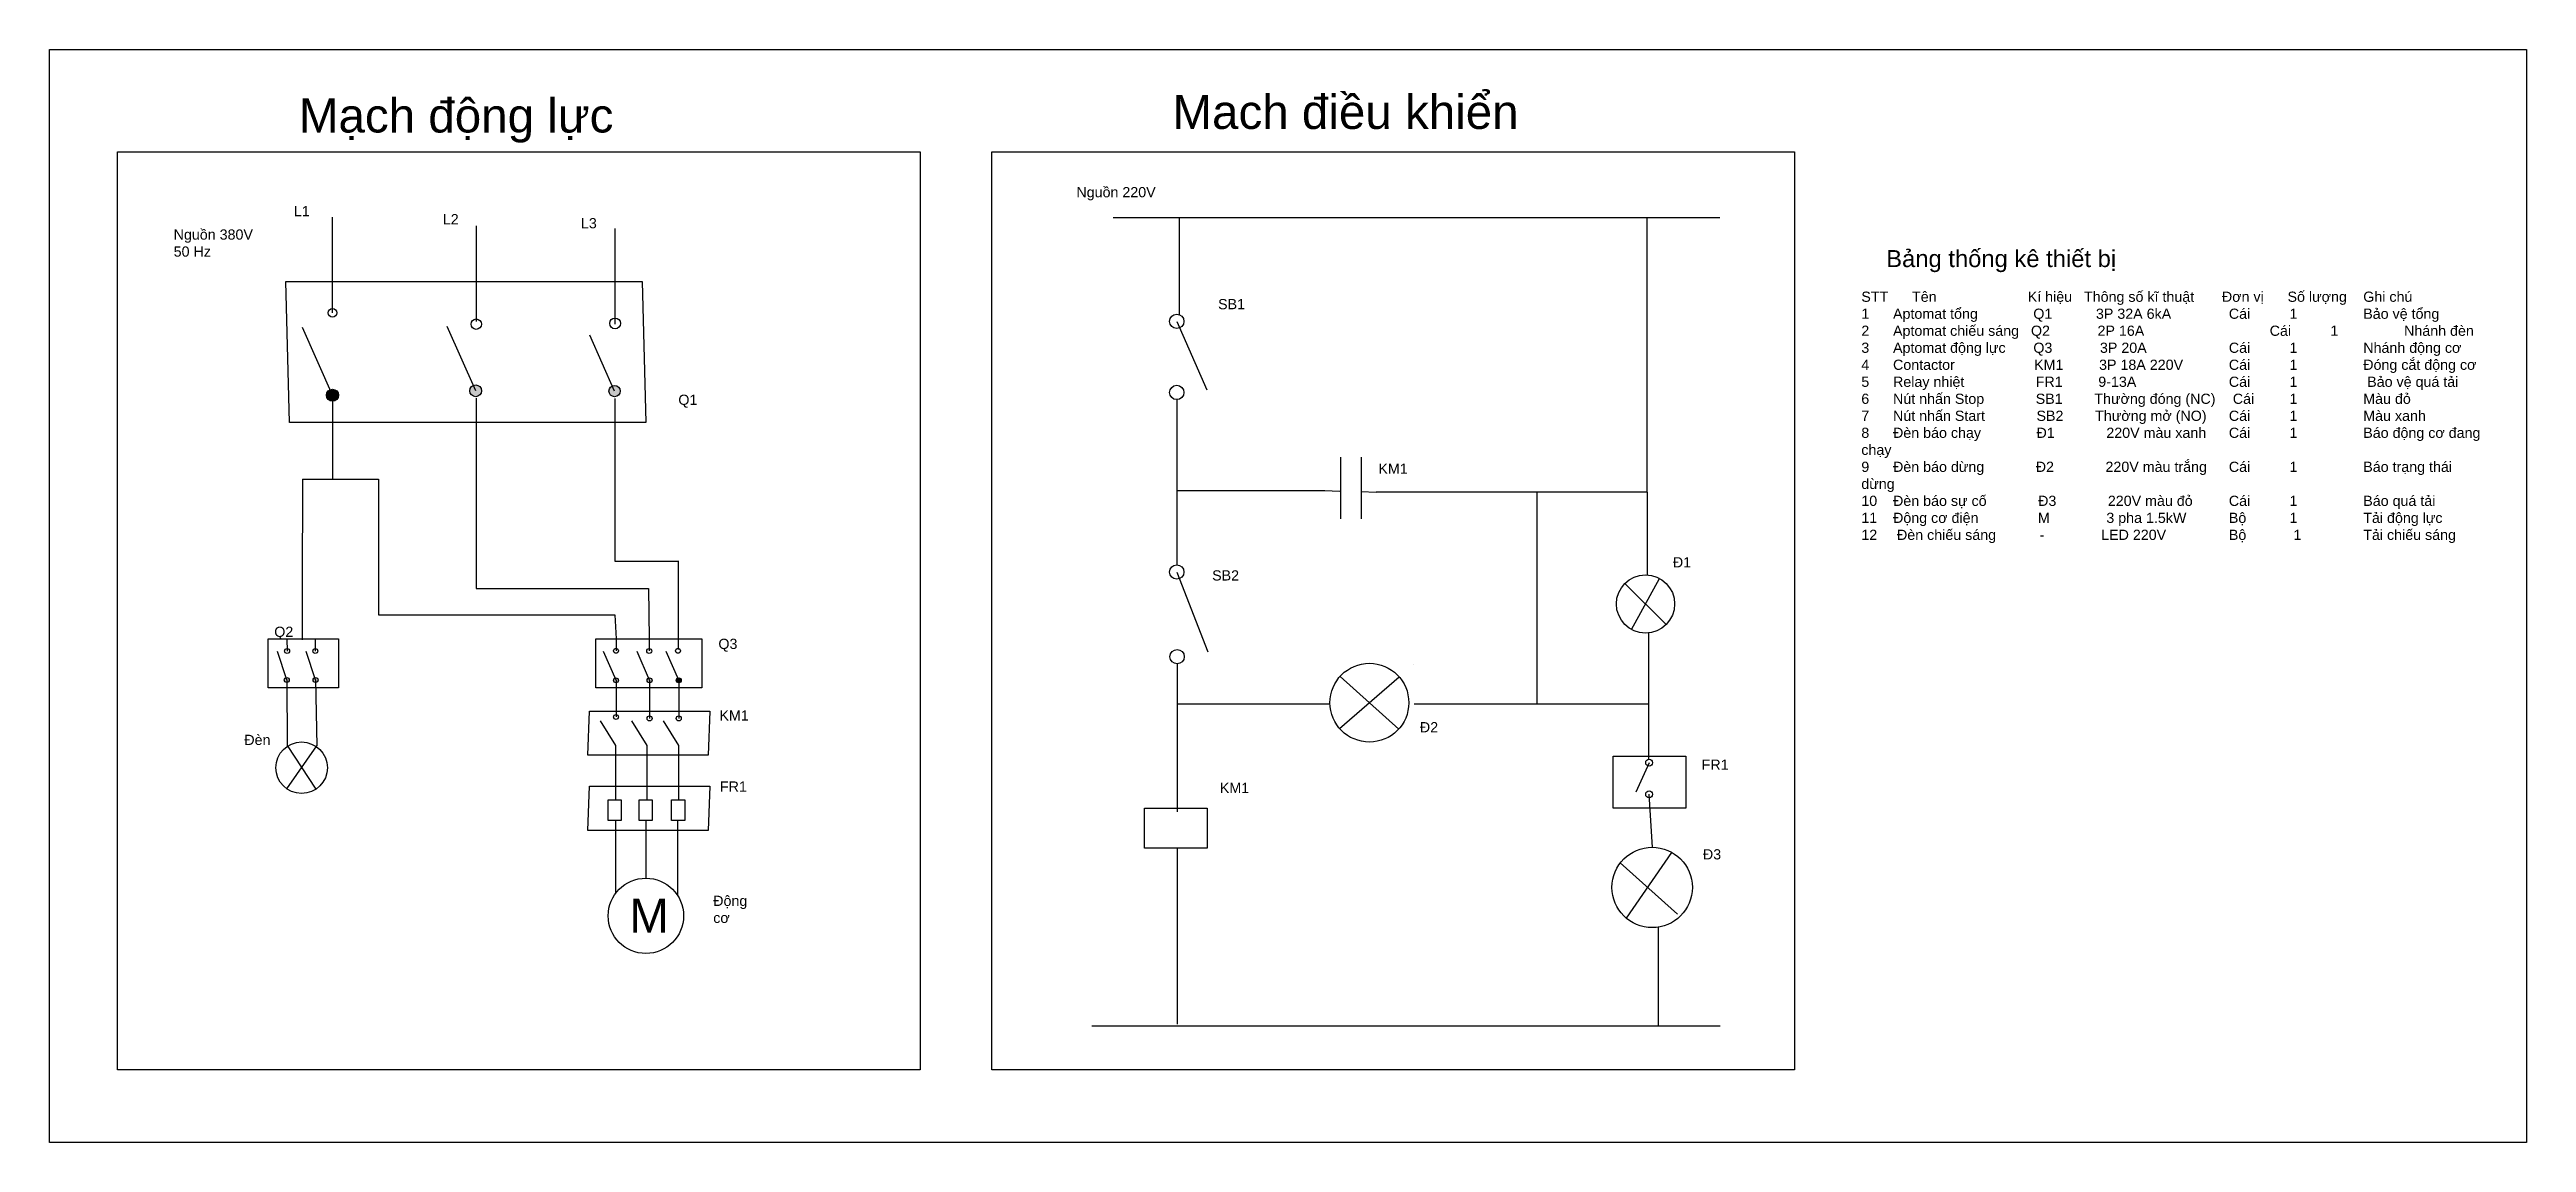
# Model space of a CAD drawing. Header units: millimetres. Extents: x 125 to 2041, y 388 to 1069.
# Drawn here: x 125 to 853, y 388 to 709 of the extents above; entities outside this region: 1.
import ezdxf

# ---------------------------------------------------------------- set-up
doc = ezdxf.new("R2010")
doc.units = ezdxf.units.MM
for name, color, linetype in [('CHUTHICH', 7, 'Continuous'), ('DAYDIEN', 1, 'Continuous'), ('KHUNG', 8, 'Continuous'), ('KIHIEU', 2, 'Continuous'), ('MACH', 5, 'Continuous')]:
    doc.layers.add(name, color=color, linetype=linetype)
doc.styles.add('Arial_3', font='Arial Unicode MS.ttf', dxfattribs={"height": 3})

msp = doc.modelspace()

# ---------------------------------------------------------------- hatches: boundary and pattern name
at = {"layer": 'KIHIEU'}
h = msp.add_hatch(color=256, dxfattribs=at)
h.dxf.hatch_style = 1
h.paths.add_polyline_path([(206.1, 607.35, 1), (209.66, 607.35, 1)])
h = msp.add_hatch(color=256, dxfattribs=at)
h.dxf.hatch_style = 1
h.paths.add_polyline_path([(248.23, 608.66, 1), (251.68, 608.66, 1)])
h.paths.add_polyline_path([(289.11, 608.57, 1), (292.4, 608.57, 1)])
h = msp.add_hatch(color=256, dxfattribs=at)
h.dxf.hatch_style = 1
h.paths.add_polyline_path([(193.7, 523.64, 1), (195.18, 523.64, 1)])
h.paths.add_polyline_path([(202.18, 523.64, 1), (203.66, 523.64, 1)])
h = msp.add_hatch(color=256, dxfattribs=at)
h.dxf.hatch_style = 1
h.paths.add_polyline_path([(290.45, 523.54, 1), (291.93, 523.54, 1)])
h.paths.add_polyline_path([(301.8, 523.54, 1), (300.32, 523.54, 1)])
h = msp.add_hatch(color=256, dxfattribs=at)
h.dxf.hatch_style = 1
h.paths.add_polyline_path([(310.37, 523.54, 1), (308.89, 523.54, 1)])

# ---------------------------------------------------------------- linework, layer by layer
at = {"layer": 'DAYDIEN'}
for p, q in [((207.88, 631.57), (207.88, 659.7)), ((250.22, 629.08), (250.22, 657.21)), ((290.9, 628.26), (290.9, 656.39)), ((437.24, 659.61), (615.59, 659.61)), ((456.72, 659.61), (456.72, 631.05)), ((594.1, 659.61), (594.1, 578.85)), ((207.88, 607.35), (199.1, 627.27)), ((249.95, 608.66), (241.6, 627.6)), ((455.97, 629.08), (464.83, 608.93)), ((290.76, 608.57), (283.53, 624.98)), ((207.88, 606.28), (207.88, 582.67)), ((250.12, 606.54), (250.12, 579.02)), ((290.89, 606.36), (290.89, 579.02)), ((455.97, 606.08), (455.97, 557.48)), ((199.06, 582.67), (198.92, 551.03)), ((199.06, 582.67), (221.39, 582.67)), ((221.39, 582.67), (221.39, 569.46)), ((250.12, 579.02), (250.12, 550.57)), ((290.89, 579.02), (290.89, 558.6)), ((499.47, 579.26), (455.97, 579.26)), ((594.26, 578.85), (514.62, 578.85)), ((561.89, 516.63), (561.89, 578.85)), ((594.26, 554.54), (594.26, 578.85)), ((221.39, 569.46), (221.39, 542.75)), ((290.89, 558.6), (309.63, 558.6)), ((309.42, 558.6), (309.42, 551.03)), ((455.97, 555.38), (465.14, 531.94)), ((198.92, 551.03), (198.92, 535.48)), ((250.12, 550.57), (300.77, 550.57)), ((300.77, 550.57), (300.94, 535.73)), ((309.42, 551.03), (309.42, 532.56)), ((221.39, 542.75), (290.88, 542.75)), ((290.88, 542.75), (291.19, 535.73)), ((194.46, 523.64), (191.74, 531.99)), ((194.46, 535.73), (194.53, 532.16)), ((202.87, 523.64), (200.15, 531.99)), ((202.76, 535.73), (202.83, 532.16)), ((291.19, 523.54), (287.52, 532.04)), ((291.19, 535.73), (291.19, 532.22)), ((301.06, 523.54), (297.4, 532.04)), ((300.94, 535.73), (300.94, 532.22)), ((309.63, 523.54), (305.97, 532.04)), ((594.73, 500.33), (594.73, 537.49)), ((456.08, 528.39), (456.08, 484.92)), ((194.46, 523.64), (194.53, 504.33)), ((202.92, 523.64), (203.3, 504.26)), ((291.19, 523.54), (291.19, 512.76)), ((301.06, 523.54), (301.06, 512.35)), ((309.63, 523.54), (309.63, 512.35)), ((291.11, 504.34), (286.67, 511.59)), ((300.32, 504.34), (295.88, 511.59)), ((309.64, 504.34), (305.19, 511.59)), ((456.08, 516.63), (501.01, 516.63)), ((525.71, 516.63), (594.73, 516.63)), ((291.11, 488.43), (291.11, 504.34)), ((300.32, 488.37), (300.32, 504.34)), ((309.64, 488.61), (309.64, 504.34)), ((594.78, 499.33), (590.84, 490.66)), ((595.78, 474.45), (594.78, 490.02)), ((291.09, 479.42), (291.09, 482.29)), ((300.01, 465.5), (300.01, 482.29)), ((309.34, 460.21), (309.34, 482.29)), ((291.09, 460.91), (291.09, 479.42)), ((456.08, 474.22), (456.08, 422.45)), ((597.55, 421.97), (597.55, 451)), ((430.98, 421.97), (615.68, 421.97))]:
    msp.add_line(p, q, dxfattribs=at)
at = {"layer": 'KHUNG'}
msp.add_lwpolyline([(124.73, 709.01), (852.6, 709.01), (852.6, 387.66), (124.73, 387.66)], close=True, dxfattribs=at)
at = {"layer": 'KIHIEU'}
for p, q in [((2019.42, 1036.81), (2040.51, 1069.07)), ((504.06, 589.11), (504.06, 571.05)), ((510.14, 589.11), (510.14, 571.05)), ((499.4, 579.33), (503.89, 579.14)), ((510.14, 579.04), (514.62, 578.85)), ((589.62, 538.47), (597.81, 553.51)), ((587.66, 552.04), (599.78, 539.94)), ((593.72, 545.99), (593.72, 545.99)), ((593.72, 545.99), (593.72, 545.99)), ((593.72, 545.99), (593.72, 545.99)), ((593.72, 545.99), (593.72, 545.99)), ((593.72, 545.99), (593.72, 545.99)), ((593.72, 545.99), (593.72, 545.99)), ((593.72, 545.99), (593.72, 545.99)), ((503.83, 509.39), (521.33, 524.54)), ((521.19, 509.22), (503.97, 524.7)), ((525.59, 528.22), (525.59, 528.22)), ((512.58, 516.96), (512.58, 516.96)), ((512.58, 516.96), (512.58, 516.96)), ((194.47, 491.67), (203.3, 504.26)), ((194.53, 504.33), (202.98, 491.55)), ((198.81, 497.85), (198.81, 497.85)), ((586.31, 469.86), (603.11, 454.82)), ((588.11, 453.59), (601.46, 472.96)), ((593.03, 462.66), (593.03, 462.66)), ((593.03, 462.66), (593.03, 462.66)), ((593.03, 462.66), (593.03, 462.66))]:
    msp.add_line(p, q, dxfattribs=at)
for points in [[(194.15, 640.77), (298.85, 640.77), (299.96, 599.3), (195.26, 599.3)], [(188.98, 535.73), (209.66, 535.73), (209.66, 521.37), (188.98, 521.37)], [(285.3, 535.73), (316.43, 535.73), (316.43, 521.37), (285.3, 521.37)], [(283.37, 514.51), (318.75, 514.51), (318.3, 501.49), (282.92, 501.49)], [(584.21, 501.2), (605.58, 501.2), (605.58, 485.96), (584.21, 485.96)], [(283.37, 492.45), (318.75, 492.45), (318.3, 479.42), (282.92, 479.42)], [(288.84, 488.43), (292.73, 488.43), (292.73, 482.29), (288.84, 482.29)], [(297.96, 488.43), (301.85, 488.43), (301.85, 482.29), (297.96, 482.29)], [(307.49, 488.43), (311.39, 488.43), (311.39, 482.29), (307.49, 482.29)], [(446.45, 485.96), (464.95, 485.96), (464.95, 474.22), (446.45, 474.22)]]:
    msp.add_lwpolyline(points, close=True, dxfattribs=at)
for centre, radius in [((207.88, 631.57), 1.28), ((250.11, 628.25), 1.53), ((290.91, 628.48), 1.58), ((455.97, 629.08), 2.1), ((207.88, 607.35), 1.78), ((249.95, 608.66), 1.73), ((290.76, 608.57), 1.65), ((455.97, 608.18), 2.1), ((455.97, 555.38), 2.1), ((593.72, 545.99), 8.56), ((194.53, 532.16), 0.74), ((202.83, 532.16), 0.74), ((291.19, 532.22), 0.74), ((300.94, 532.16), 0.74), ((309.41, 532.22), 0.74), ((456.08, 530.49), 2.1), ((194.44, 523.64), 0.74), ((202.92, 523.64), 0.74), ((291.19, 523.54), 0.74), ((301.06, 523.54), 0.74), ((309.63, 523.54), 0.74), ((512.58, 516.96), 11.58), ((291.19, 512.76), 0.74), ((301.06, 512.35), 0.74), ((309.63, 512.35), 0.74), ((198.81, 497.85), 7.56), ((594.78, 499.33), 1.01), ((594.78, 490.02), 1.01), ((595.68, 462.66), 11.81), ((299.97, 454.3), 11.07)]:
    msp.add_circle(centre, radius, dxfattribs=at)
at = {"layer": 'MACH'}
for points in [[(144.67, 678.94), (380.59, 678.94), (380.59, 409.06), (144.67, 409.06)], [(401.62, 678.94), (637.53, 678.94), (637.53, 409.06), (401.62, 409.06)]]:
    msp.add_lwpolyline(points, close=True, dxfattribs=at)

# ---------------------------------------------------------------- texts
at = {"layer": 'CHUTHICH', "attachment_point": 1, "style": 'Arial_3'}
for s, width, insert, char_height in [('Mạch động lực', 182.5894, (198, 694.61), 10), ('Mach điều khiển', 187.2201, (454.71, 695.66), 10), ('L1', 7.1384, (196.52, 663), 3), ('Nguồn 220V', 55.1029, (426.48, 668.57), 3), ('Nguồn 380V\\P50 Hz', 28.5648, (161.2, 656.11), 3), ('L2', 9.916, (240.3, 660.62), 3), ('L3', 10.0134, (280.89, 659.44), 3), ('Bảng thống kê thiết bị', 75.4842, (664.46, 650.04), 5), ('SB1', 21.3005, (468.11, 635.65), 3), ('Q1', 29.5308, (309.51, 607.53), 3), ('KM1', 18.106, (515.22, 587.26), 3), ('SB2', 26.6021, (466.36, 555.89), 3), ('{\\fArial Unicode MS|b0|i0|c134|p34;Đ}1', 31.2078, (601.77, 559.75), 3), ('Q2', 6.5696, (190.76, 539.31), 3), ('Q3', 10.8361, (321.28, 535.76), 3), ('KM1', 8.4281, (321.58, 514.71), 3), ('Đ2', 15.2634, (527.42, 511.25), 3), ('{\\fArial Unicode MS|b0|i0|c134|p34;Đ}èn', 9.4827, (181.96, 507.53), 3), ('FR1', 9.0417, (610.22, 500.24), 3), ('FR1', 12.4916, (321.73, 493.81), 3), ('KM1', 16.4259, (468.63, 493.42), 3), ('{\\fArial Unicode MS|b0|i0|c134|p34;Đ}3', 20.2978, (610.59, 473.88), 3), ('Động cơ', 11.2976, (319.76, 460.21), 3)]:
    msp.add_mtext_dynamic_manual_height_columns(s, width=width, gutter_width=15, heights=[0], dxfattribs=dict(at, insert=insert, char_height=char_height))
at = {"layer": 'KHUNG', "insert": (657.14, 637.83), "char_height": 3, "attachment_point": 1, "style": 'Arial_3'}
msp.add_mtext_dynamic_manual_height_columns('{\\fArial Unicode MS|b0|i0|c134|p34;STT      Tên                       Kí hiệu   Thông số kĩ thuật       Đơn vị      Số lượng ^I   Ghi chú\\P1      Aptomat tổng              Q1           3P 32A 6kA ^I^ICái ^I     1 ^I^I   Bảo vệ tổng\\P2      Aptomat chiếu sáng   Q2            2P 16A ^I^I^ICái ^I     1^I^I   Nhánh đèn\\P3      Aptomat động lực       Q3            3P 20A ^I^ICái ^I     1^I^I   Nhánh động cơ\\P4      Contactor                    KM1         3P 18A 220V ^I^ICái^I     1 ^I^I   Đóng cắt động cơ\\P5      Relay nhiệt                  FR1         9-13A ^I^I^ICái ^I     1 ^I^I    Bảo vệ quá tải\\P6      Nút nhấn Stop             SB1        Thường đóng (NC)^I Cái ^I     1 ^I^I   Màu đỏ\\P7      Nút nhấn Start             SB2        Thường mở (NO) ^ICái ^I     1 ^I^I   Màu xanh\\P8      Đèn báo chạy              Đ1    ^I220V màu xanh ^ICái^I     1 ^I^I   Báo động cơ đang chạy\\P9      Đèn báo dừng             Đ2             220V màu trắng ^ICái ^I     1 ^I^I   Báo trạng thái dừng\\P10    Đèn báo sự cố             Đ3             220V màu đỏ ^ICái ^I     1 ^I^I   Báo quá tải\\P11    Động cơ điện               M ^I^I3 pha 1.5kW ^IBộ ^I     1 ^I^I   Tải động lực\\P12     Đèn chiếu sáng           -     ^I         LED 220V ^I^IBộ^I      1 ^I^I   Tải chiếu sáng}', width=174.0785, gutter_width=15, heights=[0], dxfattribs=at)
at = {"layer": 'KIHIEU', "insert": (295.1, 459.38), "char_height": 10, "attachment_point": 1, "style": 'Arial_3'}
msp.add_mtext_dynamic_manual_height_columns('M', width=8.8809, gutter_width=15, heights=[0], dxfattribs=at)

doc.saveas('drawing.dxf')
